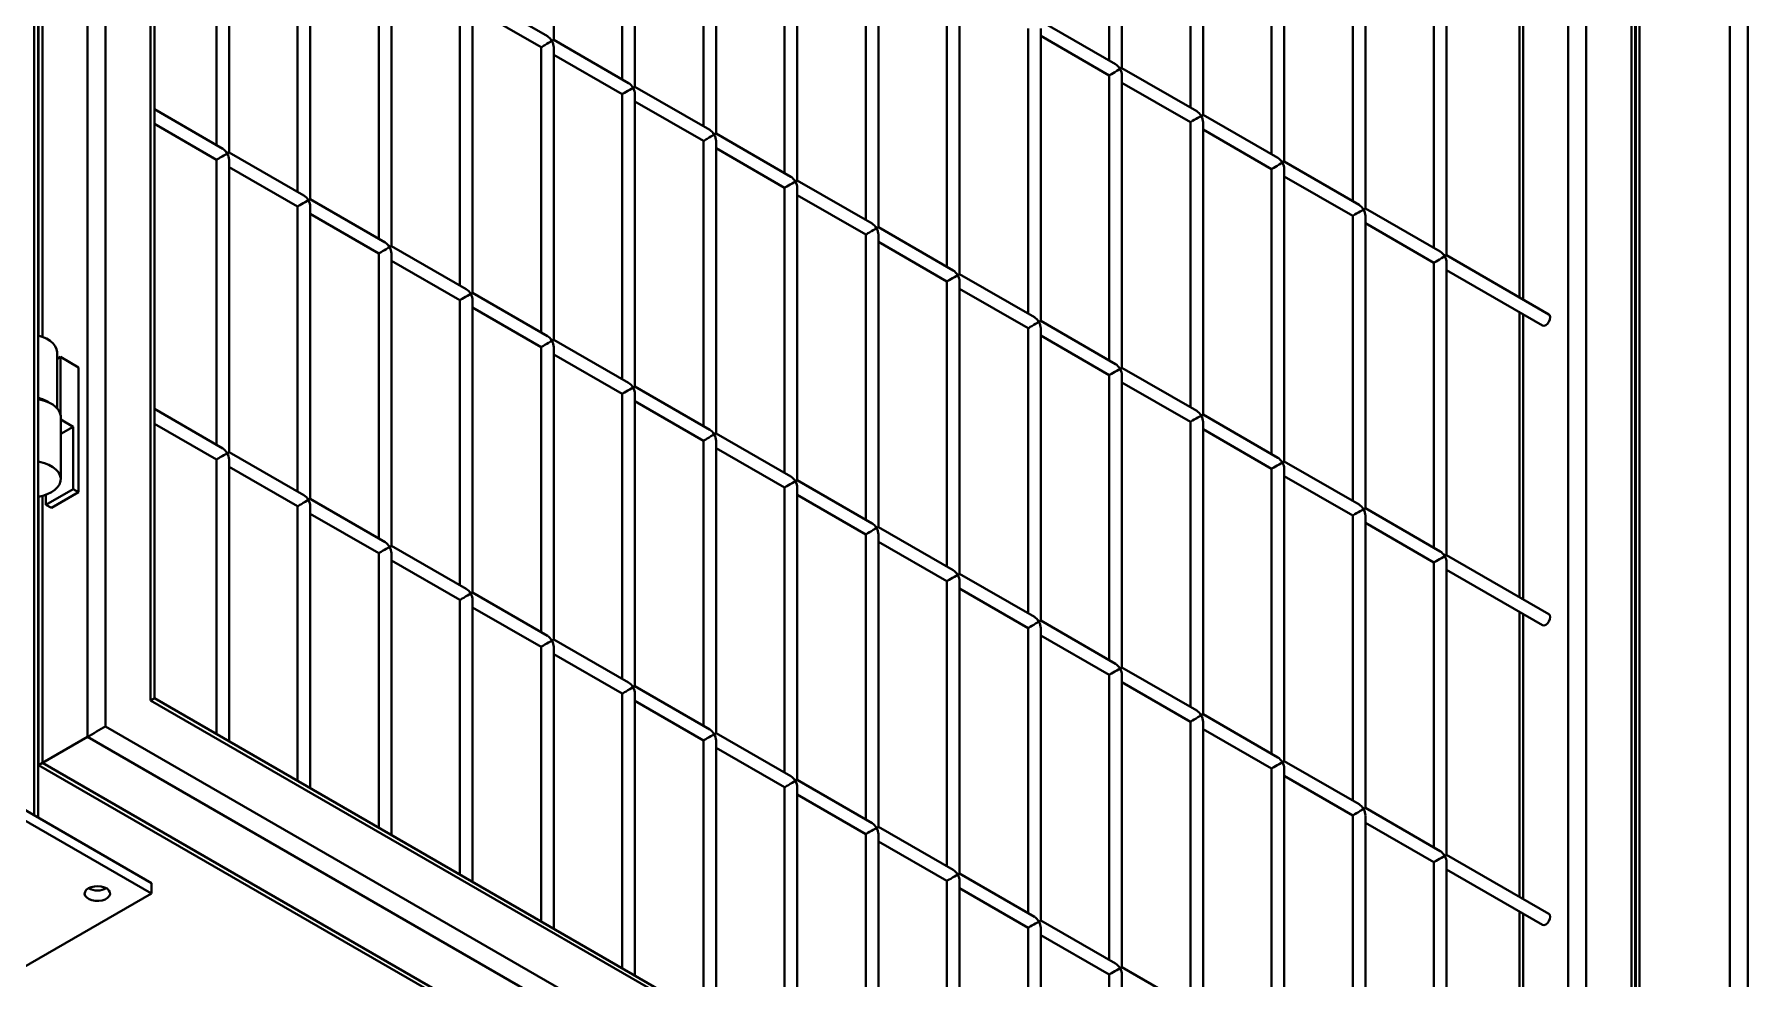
# Model space of a CAD drawing. Header units: millimetres. Extents: x 0 to 420, y 0 to 297.
# Drawn here: x 252.42 to 265.86, y 97.54 to 104.95 of the extents above; entities that cross this region are included whole.
import ezdxf

# ---------------------------------------------------------------- set-up
doc = ezdxf.new("R2010")
doc.units = ezdxf.units.MM

msp = doc.modelspace()

# ---------------------------------------------------------------- linework, layer by layer
at = {"color": 8, "linetype": 'Continuous', "lineweight": 40}
for p, q in [((252.4244, 98.8182), (252.4244, 130.99)), ((252.488, 125.8213), (252.488, 102.5736)), ((265.718, 91.0623), (265.718, 123.2341)), ((265.8594, 123.2341), (265.8594, 91.0623)), ((264.4523, 93.3375), (264.4523, 121.556)), ((265.0109, 118.4947), (265.0109, 95.2675)), ((264.0987, 105.1021), (264.0987, 102.866)), ((264.0987, 102.7505), (264.0987, 100.5143)), ((252.488, 101.3251), (252.488, 99.2307)), ((264.0987, 100.3988), (264.0987, 98.1627)), ((264.0987, 98.0472), (264.0987, 95.811))]:
    msp.add_line(p, q, dxfattribs=at)
at = {"color": 7, "linetype": 'Continuous', "lineweight": 40}
for p, q in [((252.4537, 98.8013), (252.4537, 130.9491)), ((252.8416, 99.4348), (252.8416, 128.8303)), ((252.983, 128.7486), (252.983, 99.5165)), ((253.3366, 99.7206), (253.3366, 128.1363)), ((253.3658, 99.7376), (253.3658, 128.0377)), ((252.4587, 125.8146), (252.4587, 102.5829)), ((264.9765, 92.5111), (264.9765, 121.8587)), ((264.9473, 92.6097), (264.9473, 121.8418)), ((264.5937, 121.6377), (264.5937, 93.222)), ((264.9816, 118.4987), (264.9816, 95.2844)), ((256.4978, 104.9022), (256.4978, 107.1961)), ((260.8526, 106.9761), (260.8526, 104.7399)), ((260.9526, 104.6822), (260.9526, 106.9761)), ((257.0342, 106.8287), (257.0342, 104.5926)), ((257.1342, 104.5348), (257.1342, 106.8287)), ((261.489, 106.6087), (261.489, 104.3725)), ((261.589, 104.3148), (261.589, 106.6087)), ((257.6706, 106.4614), (257.6706, 104.2252)), ((257.7706, 104.1675), (257.7706, 106.4614)), ((253.8522, 106.314), (253.8522, 104.0778)), ((253.9522, 104.0201), (253.9522, 106.314)), ((262.1254, 106.2413), (262.1254, 104.0051)), ((262.2254, 103.9474), (262.2254, 106.2413)), ((258.307, 106.094), (258.307, 103.8578)), ((258.407, 103.8001), (258.407, 106.094)), ((254.4886, 105.9466), (254.4886, 103.7105)), ((254.5886, 103.6527), (254.5886, 105.9466)), ((262.7618, 105.8739), (262.7618, 103.6377)), ((262.8618, 103.58), (262.8618, 105.8739)), ((258.9434, 105.7266), (258.9434, 103.4904)), ((259.0434, 103.4327), (259.0434, 105.7266)), ((255.125, 105.5792), (255.125, 103.3431)), ((255.225, 103.2853), (255.225, 105.5792)), ((263.3982, 105.5065), (263.3982, 103.2704)), ((263.4982, 103.2126), (263.4982, 105.5065)), ((259.5798, 105.3592), (259.5798, 103.123)), ((259.6798, 103.0653), (259.6798, 105.3592)), ((255.7614, 105.2119), (255.7614, 102.9757)), ((256.4478, 104.9311), (255.8614, 105.2696)), ((255.8614, 102.918), (255.8614, 105.2119)), ((255.8614, 105.1541), (256.3978, 104.8445)), ((264.0694, 105.119), (264.0694, 102.8829)), ((260.2162, 104.9918), (260.2162, 102.7556)), ((260.9026, 104.711), (260.3162, 105.0496)), ((260.3162, 102.6979), (260.3162, 104.9918)), ((260.3162, 104.9341), (260.8526, 104.6244)), ((256.3978, 104.8445), (256.3978, 102.6083)), ((257.0842, 104.5637), (256.4978, 104.9022)), ((256.4978, 102.5506), (256.4978, 104.8445)), ((256.4978, 104.7868), (257.0342, 104.4771)), ((261.539, 104.3437), (260.9526, 104.6822)), ((257.7206, 104.1963), (257.1342, 104.5348)), ((260.8526, 104.6244), (260.8526, 102.3883)), ((260.9526, 102.3305), (260.9526, 104.6244)), ((260.9526, 104.5667), (261.489, 104.257)), ((257.0342, 104.4771), (257.0342, 102.2409)), ((257.1342, 102.1832), (257.1342, 104.4771)), ((257.1342, 104.4194), (257.6706, 104.1097)), ((253.9022, 104.049), (253.3658, 104.3586)), ((261.489, 104.257), (261.489, 102.0209)), ((262.1754, 103.9763), (261.589, 104.3148)), ((261.589, 101.9631), (261.589, 104.257)), ((253.3658, 104.2432), (253.8522, 103.9624)), ((258.357, 103.8289), (257.7706, 104.1675)), ((261.589, 104.1993), (262.1254, 103.8897)), ((254.5386, 103.6816), (253.9522, 104.0201)), ((257.6706, 104.1097), (257.6706, 101.8735)), ((257.7706, 101.8158), (257.7706, 104.1097)), ((257.7706, 104.052), (258.307, 103.7423)), ((253.8522, 103.9624), (253.8522, 101.7262)), ((253.9522, 101.6685), (253.9522, 103.9624)), ((253.9522, 103.9046), (254.4886, 103.595)), ((262.1254, 103.8897), (262.1254, 101.6535)), ((262.8118, 103.6089), (262.2254, 103.9474)), ((262.2254, 101.5958), (262.2254, 103.8897)), ((258.307, 103.7423), (258.307, 101.5062)), ((258.9934, 103.4616), (258.407, 103.8001)), ((258.407, 101.4484), (258.407, 103.7423)), ((262.2254, 103.8319), (262.7618, 103.5223)), ((254.4886, 103.595), (254.4886, 101.3588)), ((255.175, 103.3142), (254.5886, 103.6527)), ((254.5886, 101.3011), (254.5886, 103.595)), ((258.407, 103.6846), (258.9434, 103.3749)), ((254.5886, 103.5373), (255.125, 103.2276)), ((262.7618, 103.5223), (262.7618, 101.2861)), ((263.4482, 103.2415), (262.8618, 103.58)), ((262.8618, 101.2284), (262.8618, 103.5223)), ((262.8618, 103.4646), (263.3982, 103.1549)), ((258.9434, 103.3749), (258.9434, 101.1388)), ((259.6298, 103.0942), (259.0434, 103.4327)), ((259.0434, 101.081), (259.0434, 103.3749)), ((259.0434, 103.3172), (259.5798, 103.0076)), ((255.125, 103.2276), (255.125, 100.9914)), ((255.8114, 102.9468), (255.225, 103.2853)), ((255.225, 100.9337), (255.225, 103.2276)), ((264.3005, 102.7495), (263.4982, 103.2126)), ((255.225, 103.1699), (255.7614, 102.8602)), ((260.2662, 102.7268), (259.6798, 103.0653)), ((263.3982, 103.1549), (263.3982, 100.9187)), ((263.4982, 100.861), (263.4982, 103.1549)), ((263.4982, 103.0972), (264.2505, 102.6629)), ((256.4478, 102.5794), (255.8614, 102.918)), ((259.5798, 103.0076), (259.5798, 100.7714)), ((259.6798, 100.7137), (259.6798, 103.0076)), ((259.6798, 102.9498), (260.2162, 102.6402)), ((255.7614, 102.8602), (255.7614, 100.6241)), ((255.8614, 100.5663), (255.8614, 102.8602)), ((255.8614, 102.8025), (256.3978, 102.4928)), ((260.9026, 102.3594), (260.3162, 102.6979)), ((264.0694, 102.7674), (264.0694, 100.5312)), ((257.0842, 102.2121), (256.4978, 102.5506)), ((260.2162, 102.6402), (260.2162, 100.404)), ((260.3162, 100.3463), (260.3162, 102.6402)), ((260.3162, 102.5825), (260.8526, 102.2728)), ((252.6037, 102.0124), (252.6037, 102.4519)), ((252.6295, 102.4152), (252.6037, 102.4003)), ((252.6295, 102.4152), (252.6295, 101.9661)), ((252.7709, 102.3335), (252.6295, 102.4152)), ((256.3978, 102.4928), (256.3978, 100.2567)), ((256.4978, 100.1989), (256.4978, 102.4928)), ((256.4978, 102.4351), (257.0342, 102.1255)), ((252.7709, 101.3537), (252.7709, 102.3335)), ((260.8526, 102.2728), (260.8526, 100.0366)), ((261.539, 101.992), (260.9526, 102.3305)), ((260.9526, 99.9789), (260.9526, 102.2728)), ((257.0342, 102.1255), (257.0342, 99.8893)), ((257.7206, 101.8447), (257.1342, 102.1832)), ((257.1342, 99.8316), (257.1342, 102.1255)), ((260.9526, 102.2151), (261.489, 101.9054)), ((253.9022, 101.6973), (253.3658, 102.007)), ((257.1342, 102.0677), (257.6706, 101.7581)), ((252.632, 101.4557), (252.632, 101.9457)), ((252.632, 101.9238), (252.7284, 101.8681)), ((252.7284, 101.8681), (252.632, 101.8124)), ((252.7284, 101.8681), (252.7284, 101.3782)), ((253.3658, 101.8915), (253.8522, 101.6107)), ((261.489, 101.9054), (261.489, 99.6692)), ((262.1754, 101.6246), (261.589, 101.9631)), ((261.589, 99.6115), (261.589, 101.9054)), ((261.589, 101.8477), (262.1254, 101.538)), ((257.6706, 101.7581), (257.6706, 99.5219)), ((258.357, 101.4773), (257.7706, 101.8158)), ((257.7706, 99.4642), (257.7706, 101.7581)), ((253.8522, 101.6107), (253.8522, 99.4568)), ((254.5386, 101.33), (253.9522, 101.6685)), ((253.9522, 99.399), (253.9522, 101.6107)), ((257.7706, 101.7003), (258.307, 101.3907)), ((262.8118, 101.2572), (262.2254, 101.5958)), ((253.9522, 101.553), (254.4886, 101.2434)), ((258.9934, 101.1099), (258.407, 101.4484)), ((262.1254, 101.538), (262.1254, 99.3019)), ((262.2254, 99.2441), (262.2254, 101.538)), ((262.2254, 101.4803), (262.7618, 101.1706)), ((252.4587, 101.3184), (252.4587, 99.2138)), ((252.7284, 101.3782), (252.5163, 101.2557)), ((252.5163, 101.334), (252.5163, 101.2557)), ((252.7709, 101.3537), (252.5587, 101.2312)), ((252.7284, 101.3782), (252.7709, 101.3537)), ((255.175, 100.9626), (254.5886, 101.3011)), ((258.307, 101.3907), (258.307, 99.1545)), ((258.407, 99.0968), (258.407, 101.3907)), ((258.407, 101.333), (258.9434, 101.0233)), ((252.5163, 101.2557), (252.5587, 101.2312)), ((254.4886, 101.2434), (254.4886, 99.0894)), ((254.5886, 99.0317), (254.5886, 101.2434)), ((254.5886, 101.1856), (255.125, 100.876)), ((262.7618, 101.1706), (262.7618, 98.9345)), ((263.4482, 100.8899), (262.8618, 101.2284)), ((262.8618, 98.8767), (262.8618, 101.1706)), ((259.6298, 100.7425), (259.0434, 101.081)), ((262.8618, 101.1129), (263.3982, 100.8033)), ((255.8114, 100.5952), (255.225, 100.9337)), ((258.9434, 101.0233), (258.9434, 98.7871)), ((259.0434, 98.7294), (259.0434, 101.0233)), ((259.0434, 100.9656), (259.5798, 100.6559)), ((255.125, 100.876), (255.125, 98.722)), ((255.225, 98.6643), (255.225, 100.876)), ((255.225, 100.8182), (255.7614, 100.5086)), ((263.3982, 100.8033), (263.3982, 98.5671)), ((264.3005, 100.3978), (263.4982, 100.861)), ((263.4982, 98.5094), (263.4982, 100.8033)), ((259.5798, 100.6559), (259.5798, 98.4198)), ((260.2662, 100.3751), (259.6798, 100.7137)), ((259.6798, 98.362), (259.6798, 100.6559)), ((263.4982, 100.7455), (264.2505, 100.3112)), ((255.7614, 100.5086), (255.7614, 98.3546)), ((256.4478, 100.2278), (255.8614, 100.5663)), ((255.8614, 98.2969), (255.8614, 100.5086)), ((259.6798, 100.5982), (260.2162, 100.2885)), ((255.8614, 100.4509), (256.3978, 100.1412)), ((264.0694, 100.4158), (264.0694, 98.1796)), ((260.2162, 100.2885), (260.2162, 98.0524)), ((260.9026, 100.0078), (260.3162, 100.3463)), ((260.3162, 97.9946), (260.3162, 100.2885)), ((260.3162, 100.2308), (260.8526, 99.9212)), ((256.3978, 100.1412), (256.3978, 97.9872)), ((257.0842, 99.8604), (256.4978, 100.1989)), ((256.4978, 97.9295), (256.4978, 100.1412)), ((256.4978, 100.0835), (257.0342, 99.7738)), ((261.539, 99.6404), (260.9526, 99.9789)), ((257.7206, 99.493), (257.1342, 99.8316)), ((260.8526, 99.9212), (260.8526, 97.685)), ((260.9526, 97.6273), (260.9526, 99.9212)), ((260.9526, 99.8634), (261.489, 99.5538)), ((264.5937, 93.222), (253.3366, 99.7206)), ((264.523, 93.2967), (253.3658, 99.7376)), ((257.0342, 99.7738), (257.0342, 97.6198)), ((257.1342, 97.5621), (257.1342, 99.7738)), ((257.1342, 99.7161), (257.6706, 99.4064)), ((261.489, 99.5538), (261.489, 97.3176)), ((262.1754, 99.273), (261.589, 99.6115)), ((261.589, 97.2599), (261.589, 99.5538)), ((252.8416, 99.4348), (252.488, 99.2307)), ((264.9473, 92.4464), (252.8416, 99.4348)), ((252.983, 99.5165), (264.9473, 92.6097)), ((258.357, 99.1257), (257.7706, 99.4642)), ((261.589, 99.496), (262.1254, 99.1864)), ((257.6706, 99.4064), (257.6706, 97.2525)), ((257.7706, 97.1947), (257.7706, 99.4064)), ((257.7706, 99.3487), (258.307, 99.0391)), ((251.6466, 99.2672), (253.3436, 98.2875)), ((251.6466, 99.1855), (253.3436, 98.2058)), ((252.4587, 99.2138), (264.523, 92.2493)), ((252.488, 99.2307), (264.5937, 92.2423)), ((262.1254, 99.1864), (262.1254, 96.9502)), ((262.8118, 98.9056), (262.2254, 99.2441)), ((262.2254, 96.8925), (262.2254, 99.1864)), ((258.307, 99.0391), (258.307, 96.8851)), ((258.9934, 98.7583), (258.407, 99.0968)), ((258.407, 96.8274), (258.407, 99.0391)), ((262.2254, 99.1287), (262.7618, 98.819)), ((258.407, 98.9813), (258.9434, 98.6717)), ((262.7618, 98.819), (262.7618, 96.5828)), ((263.4482, 98.5382), (262.8618, 98.8767)), ((262.8618, 96.5251), (262.8618, 98.819)), ((262.8618, 98.7613), (263.3982, 98.4516)), ((258.9434, 98.6717), (258.9434, 96.5177)), ((259.6298, 98.3909), (259.0434, 98.7294)), ((259.0434, 96.46), (259.0434, 98.6717)), ((259.0434, 98.6139), (259.5798, 98.3043)), ((264.3005, 98.0462), (263.4982, 98.5094)), ((260.2662, 98.0235), (259.6798, 98.362)), ((263.3982, 98.4516), (263.3982, 96.2155)), ((263.4982, 96.1577), (263.4982, 98.4516)), ((263.4982, 98.3939), (264.2505, 97.9596)), ((253.3436, 98.2875), (253.3436, 98.2058)), ((259.5798, 98.3043), (259.5798, 96.1503)), ((259.6798, 96.0926), (259.6798, 98.3043)), ((259.6798, 98.2466), (260.2162, 97.9369)), ((253.3436, 98.2058), (251.6466, 97.2262)), ((260.9026, 97.6561), (260.3162, 97.9946)), ((264.0694, 98.0641), (264.0694, 95.8279)), ((260.2162, 97.9369), (260.2162, 95.7829)), ((260.3162, 95.7252), (260.3162, 97.9369)), ((260.3162, 97.8792), (260.8526, 97.5695)), ((260.8526, 97.5695), (260.8526, 95.4155)), ((261.539, 97.2887), (260.9526, 97.6273)), ((260.9526, 95.3578), (260.9526, 97.5695))]:
    msp.add_line(p, q, dxfattribs=at)
at = {"color": 7, "linetype": 'Continuous', "lineweight": 40, "flags": 128}
for points in [[(264.2505, 102.6629), (264.262, 102.6606), (264.2755, 102.6653)], [(264.2755, 102.6653), (264.289, 102.6763), (264.3005, 102.6917), (264.3082, 102.7094), (264.3109, 102.7266), (264.3082, 102.7406), (264.3005, 102.7495), (264.3005, 102.7495)], [(252.4537, 102.5842), (252.4864, 102.5742), (252.5199, 102.5597), (252.5488, 102.5421), (252.5722, 102.522), (252.5895, 102.4999), (252.6, 102.4765), (252.6037, 102.4523), (252.6037, 102.4519)], [(252.4537, 102.0839), (252.4651, 102.0818), (252.5034, 102.0718), (252.5382, 102.0583), (252.5687, 102.0417), (252.5939, 102.0223), (252.6131, 102.0007), (252.6258, 101.9776), (252.6316, 101.9536), (252.632, 101.9457)], [(252.4537, 101.594), (252.4651, 101.5919), (252.5034, 101.5819), (252.5382, 101.5684), (252.5687, 101.5517), (252.5939, 101.5323), (252.6131, 101.5108), (252.6258, 101.4877), (252.6316, 101.4637), (252.6304, 101.4395), (252.6222, 101.4157), (252.6072, 101.3931), (252.5858, 101.3722), (252.5587, 101.3537), (252.5267, 101.3381), (252.4905, 101.3257), (252.4537, 101.3175)], [(264.2755, 100.3137), (264.289, 100.3246), (264.3005, 100.3401), (264.3082, 100.3578), (264.3109, 100.3749), (264.3082, 100.389), (264.3005, 100.3978), (264.3005, 100.3978)], [(264.2505, 100.3112), (264.262, 100.309), (264.2755, 100.3137)], [(252.8487, 98.2467), (252.8704, 98.2562), (252.8957, 98.2619), (252.9228, 98.2635), (252.9496, 98.2609), (252.9742, 98.2541), (252.9947, 98.2438), (253.0097, 98.2306), (253.0179, 98.2157), (253.0188, 98.1999), (253.0124, 98.1847), (252.999, 98.171), (252.9798, 98.1598), (252.9561, 98.1521), (252.9296, 98.1484), (252.9024, 98.149), (252.8764, 98.1537), (252.8536, 98.1623), (252.8357, 98.1742), (252.8241, 98.1884), (252.8194, 98.2039), (252.8222, 98.2195), (252.8322, 98.2341), (252.8487, 98.2467)], [(264.2505, 97.9596), (264.262, 97.9574), (264.2755, 97.9621)], [(264.2755, 97.9621), (264.289, 97.973), (264.3005, 97.9885), (264.3082, 98.0061), (264.3109, 98.0233), (264.3082, 98.0374), (264.3005, 98.0462), (264.3005, 98.0462)]]:
    msp.add_lwpolyline(points, dxfattribs=at)
at = {"color": 7, "linetype": 'Continuous', "lineweight": 40}
for centre, radius, start, end in [((252.388, 101.8162), 0.2858, 56.90299, 76.70943), ((252.9194, 98.3797), 0.1507, 242.01497, 297.98518)]:
    msp.add_arc(centre, radius, start, end, dxfattribs=at)
for centre, major_axis, ratio, start_param, end_param in [((256.4478, 104.8734), (-0.0354, 0.0612), 0.5773346, 4.7123483, 5.4978278), ((256.4478, 104.8734), (0.05, 0.0289), 0.0000704, 3.141552, 5.4977465), ((256.4478, 104.8734), (0.05, 0.0289), 0.0000704, 5.4977465, 6.2831447), ((256.4478, 104.8734), (-0.0354, 0.0612), 0.5773346, 3.9269502, 4.7123483), ((260.9026, 104.6533), (0.05, 0.0289), 0.0000704, 3.141552, 5.4977465), ((260.9026, 104.6533), (-0.0354, 0.0612), 0.5773346, 4.7123483, 5.4978278), ((260.9026, 104.6533), (0.05, 0.0289), 0.0000704, 5.4977465, 6.2831447), ((260.9026, 104.6533), (-0.0354, 0.0612), 0.5773346, 3.9269502, 4.7123483), ((257.0842, 104.506), (0.05, 0.0289), 0.0000704, 3.141552, 5.4977465), ((257.0842, 104.506), (-0.0354, 0.0612), 0.5773346, 4.7123483, 5.4978278), ((257.0842, 104.506), (0.05, 0.0289), 0.0000704, 5.4977465, 6.2831447), ((257.0842, 104.506), (-0.0354, 0.0612), 0.5773346, 3.9269502, 4.7123483), ((261.539, 104.2859), (0.05, 0.0289), 0.0000704, 3.141552, 5.4977465), ((261.539, 104.2859), (-0.0354, 0.0612), 0.5773346, 4.7123483, 5.4978278), ((261.539, 104.2859), (0.05, 0.0289), 0.0000704, 5.4977465, 6.2831447), ((261.539, 104.2859), (-0.0354, 0.0612), 0.5773346, 3.9269502, 4.7123483), ((257.7206, 104.1386), (0.05, 0.0289), 0.0000704, 3.141552, 5.4977465), ((257.7206, 104.1386), (-0.0354, 0.0612), 0.5773346, 4.7123483, 5.4978278), ((257.7206, 104.1386), (0.05, 0.0289), 0.0000704, 5.4977465, 6.2831447), ((257.7206, 104.1386), (-0.0354, 0.0612), 0.5773346, 3.9269502, 4.7123483), ((253.9022, 103.9912), (0.05, 0.0289), 0.0000704, 3.141552, 5.4977465), ((253.9022, 103.9912), (-0.0354, 0.0612), 0.5773346, 4.7123483, 5.4978278), ((253.9022, 103.9912), (0.05, 0.0289), 0.0000704, 5.4977465, 6.2831447), ((253.9022, 103.9912), (-0.0354, 0.0612), 0.5773346, 3.9269502, 4.7123483), ((262.1754, 103.9185), (0.05, 0.0289), 0.0000704, 3.141552, 5.4977465), ((262.1754, 103.9185), (-0.0354, 0.0612), 0.5773346, 4.7123483, 5.4978278), ((262.1754, 103.9185), (0.05, 0.0289), 0.0000704, 5.4977465, 6.2831447), ((262.1754, 103.9185), (-0.0354, 0.0612), 0.5773346, 3.9269502, 4.7123483), ((258.357, 103.7712), (0.05, 0.0289), 0.0000704, 3.141552, 5.4977465), ((258.357, 103.7712), (-0.0354, 0.0612), 0.5773346, 4.7123483, 5.4978278), ((258.357, 103.7712), (0.05, 0.0289), 0.0000704, 5.4977465, 6.2831447), ((258.357, 103.7712), (-0.0354, 0.0612), 0.5773346, 3.9269502, 4.7123483), ((254.5386, 103.6239), (0.05, 0.0289), 0.0000704, 3.141552, 5.4977465), ((254.5386, 103.6239), (-0.0354, 0.0612), 0.5773346, 4.7123483, 5.4978278), ((254.5386, 103.6239), (0.05, 0.0289), 0.0000704, 5.4977465, 6.2831447), ((254.5386, 103.6239), (-0.0354, 0.0612), 0.5773346, 3.9269502, 4.7123483), ((262.8118, 103.5512), (-0.0354, 0.0612), 0.5773346, 4.7123483, 5.4978278), ((258.9934, 103.4038), (-0.0354, 0.0612), 0.5773346, 4.7123483, 5.4978278), ((262.8118, 103.5512), (0.05, 0.0289), 0.0000704, 3.141552, 5.4977465), ((262.8118, 103.5512), (0.05, 0.0289), 0.0000704, 5.4977465, 6.2831447), ((262.8118, 103.5512), (-0.0354, 0.0612), 0.5773346, 3.9269502, 4.7123483), ((258.9934, 103.4038), (0.05, 0.0289), 0.0000704, 3.141552, 5.4977465), ((258.9934, 103.4038), (0.05, 0.0289), 0.0000704, 5.4977465, 6.2831447), ((258.9934, 103.4038), (-0.0354, 0.0612), 0.5773346, 3.9269502, 4.7123483), ((255.175, 103.2565), (0.05, 0.0289), 0.0000704, 3.141552, 5.4977465), ((255.175, 103.2565), (-0.0354, 0.0612), 0.5773346, 4.7123483, 5.4978278), ((255.175, 103.2565), (0.05, 0.0289), 0.0000704, 5.4977465, 6.2831447), ((255.175, 103.2565), (-0.0354, 0.0612), 0.5773346, 3.9269502, 4.7123483), ((263.4482, 103.1838), (0.05, 0.0289), 0.0000704, 3.141552, 5.4977465), ((263.4482, 103.1838), (-0.0354, 0.0612), 0.5773346, 4.7123483, 5.4978278), ((263.4482, 103.1838), (0.05, 0.0289), 0.0000704, 5.4977465, 6.2831447), ((263.4482, 103.1838), (-0.0354, 0.0612), 0.5773346, 3.9269502, 4.7123483), ((259.6298, 103.0364), (0.05, 0.0289), 0.0000704, 3.141552, 5.4977465), ((259.6298, 103.0364), (-0.0354, 0.0612), 0.5773346, 4.7123483, 5.4978278), ((259.6298, 103.0364), (0.05, 0.0289), 0.0000704, 5.4977465, 6.2831447), ((259.6298, 103.0364), (-0.0354, 0.0612), 0.5773346, 3.9269502, 4.7123483), ((255.8114, 102.8891), (-0.0354, 0.0612), 0.5773346, 4.7123483, 5.4978278), ((255.8114, 102.8891), (0.05, 0.0289), 0.0000704, 5.4977465, 6.2831447), ((255.8114, 102.8891), (0.05, 0.0289), 0.0000704, 3.141552, 5.4977465), ((255.8114, 102.8891), (-0.0354, 0.0612), 0.5773346, 3.9269502, 4.7123483), ((260.2662, 102.669), (0.05, 0.0289), 0.0000704, 3.141552, 5.4977465), ((260.2662, 102.669), (-0.0354, 0.0612), 0.5773346, 4.7123483, 5.4978278), ((260.2662, 102.669), (0.05, 0.0289), 0.0000704, 5.4977465, 6.2831447), ((260.2662, 102.669), (-0.0354, 0.0612), 0.5773346, 3.9269502, 4.7123483), ((256.4478, 102.5217), (0.05, 0.0289), 0.0000704, 3.141552, 5.4977465), ((256.4478, 102.5217), (-0.0354, 0.0612), 0.5773346, 4.7123483, 5.4978278), ((256.4478, 102.5217), (0.05, 0.0289), 0.0000704, 5.4977465, 6.2831447), ((256.4478, 102.5217), (-0.0354, 0.0612), 0.5773346, 3.9269502, 4.7123483), ((260.9026, 102.3017), (0.05, 0.0289), 0.0000704, 3.141552, 5.4977465), ((260.9026, 102.3017), (-0.0354, 0.0612), 0.5773346, 4.7123483, 5.4978278), ((260.9026, 102.3017), (0.05, 0.0289), 0.0000704, 5.4977465, 6.2831447), ((260.9026, 102.3017), (-0.0354, 0.0612), 0.5773346, 3.9269502, 4.7123483), ((257.0842, 102.1543), (0.05, 0.0289), 0.0000704, 3.141552, 5.4977465), ((257.0842, 102.1543), (-0.0354, 0.0612), 0.5773346, 4.7123483, 5.4978278), ((257.0842, 102.1543), (0.05, 0.0289), 0.0000704, 5.4977465, 6.2831447), ((257.0842, 102.1543), (-0.0354, 0.0612), 0.5773346, 3.9269502, 4.7123483), ((261.539, 101.9343), (-0.0354, 0.0612), 0.5773346, 4.7123483, 5.4978278), ((257.7206, 101.7869), (-0.0354, 0.0612), 0.5773346, 4.7123483, 5.4978278), ((261.539, 101.9343), (0.05, 0.0289), 0.0000704, 3.141552, 5.4977465), ((261.539, 101.9343), (0.05, 0.0289), 0.0000704, 5.4977465, 6.2831447), ((261.539, 101.9343), (-0.0354, 0.0612), 0.5773346, 3.9269502, 4.7123483), ((257.7206, 101.7869), (0.05, 0.0289), 0.0000704, 3.141552, 5.4977465), ((257.7206, 101.7869), (0.05, 0.0289), 0.0000704, 5.4977465, 6.2831447), ((257.7206, 101.7869), (-0.0354, 0.0612), 0.5773346, 3.9269502, 4.7123483), ((253.9022, 101.6396), (0.05, 0.0289), 0.0000704, 3.141552, 5.4977465), ((253.9022, 101.6396), (-0.0354, 0.0612), 0.5773346, 4.7123483, 5.4978278), ((253.9022, 101.6396), (0.05, 0.0289), 0.0000704, 5.4977465, 6.2831447), ((253.9022, 101.6396), (-0.0354, 0.0612), 0.5773346, 3.9269502, 4.7123483), ((262.1754, 101.5669), (0.05, 0.0289), 0.0000704, 3.141552, 5.4977465), ((262.1754, 101.5669), (-0.0354, 0.0612), 0.5773346, 4.7123483, 5.4978278), ((262.1754, 101.5669), (0.05, 0.0289), 0.0000704, 5.4977465, 6.2831447), ((262.1754, 101.5669), (-0.0354, 0.0612), 0.5773346, 3.9269502, 4.7123483), ((258.357, 101.4196), (0.05, 0.0289), 0.0000704, 3.141552, 5.4977465), ((258.357, 101.4196), (-0.0354, 0.0612), 0.5773346, 4.7123483, 5.4978278), ((258.357, 101.4196), (0.05, 0.0289), 0.0000704, 5.4977465, 6.2831447), ((258.357, 101.4196), (-0.0354, 0.0612), 0.5773346, 3.9269502, 4.7123483), ((254.5386, 101.2722), (-0.0354, 0.0612), 0.5773346, 4.7123483, 5.4978278), ((254.5386, 101.2722), (0.05, 0.0289), 0.0000704, 5.4977465, 6.2831447), ((254.5386, 101.2722), (0.05, 0.0289), 0.0000704, 3.141552, 5.4977465), ((254.5386, 101.2722), (-0.0354, 0.0612), 0.5773346, 3.9269502, 4.7123483), ((262.8118, 101.1995), (0.05, 0.0289), 0.0000704, 3.141552, 5.4977465), ((262.8118, 101.1995), (-0.0354, 0.0612), 0.5773346, 4.7123483, 5.4978278), ((262.8118, 101.1995), (0.05, 0.0289), 0.0000704, 5.4977465, 6.2831447), ((262.8118, 101.1995), (-0.0354, 0.0612), 0.5773346, 3.9269502, 4.7123483), ((258.9934, 101.0522), (0.05, 0.0289), 0.0000704, 3.141552, 5.4977465), ((258.9934, 101.0522), (-0.0354, 0.0612), 0.5773346, 4.7123483, 5.4978278), ((258.9934, 101.0522), (0.05, 0.0289), 0.0000704, 5.4977465, 6.2831447), ((258.9934, 101.0522), (-0.0354, 0.0612), 0.5773346, 3.9269502, 4.7123483), ((255.175, 100.9048), (0.05, 0.0289), 0.0000704, 3.141552, 5.4977465), ((255.175, 100.9048), (-0.0354, 0.0612), 0.5773346, 4.7123483, 5.4978278), ((255.175, 100.9048), (0.05, 0.0289), 0.0000704, 5.4977465, 6.2831447), ((255.175, 100.9048), (-0.0354, 0.0612), 0.5773346, 3.9269502, 4.7123483), ((263.4482, 100.8321), (0.05, 0.0289), 0.0000704, 3.141552, 5.4977465), ((263.4482, 100.8321), (-0.0354, 0.0612), 0.5773346, 4.7123483, 5.4978278), ((263.4482, 100.8321), (0.05, 0.0289), 0.0000704, 5.4977465, 6.2831447), ((263.4482, 100.8321), (-0.0354, 0.0612), 0.5773346, 3.9269502, 4.7123483), ((259.6298, 100.6848), (0.05, 0.0289), 0.0000704, 3.141552, 5.4977465), ((259.6298, 100.6848), (-0.0354, 0.0612), 0.5773346, 4.7123483, 5.4978278), ((259.6298, 100.6848), (0.05, 0.0289), 0.0000704, 5.4977465, 6.2831447), ((259.6298, 100.6848), (-0.0354, 0.0612), 0.5773346, 3.9269502, 4.7123483), ((255.8114, 100.5375), (0.05, 0.0289), 0.0000704, 3.141552, 5.4977465), ((255.8114, 100.5375), (-0.0354, 0.0612), 0.5773346, 4.7123483, 5.4978278), ((255.8114, 100.5375), (0.05, 0.0289), 0.0000704, 5.4977465, 6.2831447), ((255.8114, 100.5375), (-0.0354, 0.0612), 0.5773346, 3.9269502, 4.7123483), ((260.2662, 100.3174), (-0.0354, 0.0612), 0.5773346, 4.7123483, 5.4978278), ((256.4478, 100.1701), (-0.0354, 0.0612), 0.5773346, 4.7123483, 5.4978278), ((260.2662, 100.3174), (0.05, 0.0289), 0.0000704, 3.141552, 5.4977465), ((260.2662, 100.3174), (0.05, 0.0289), 0.0000704, 5.4977465, 6.2831447), ((260.2662, 100.3174), (-0.0354, 0.0612), 0.5773346, 3.9269502, 4.7123483), ((256.4478, 100.1701), (0.05, 0.0289), 0.0000704, 3.141552, 5.4977465), ((256.4478, 100.1701), (0.05, 0.0289), 0.0000704, 5.4977465, 6.2831447), ((256.4478, 100.1701), (-0.0354, 0.0612), 0.5773346, 3.9269502, 4.7123483), ((260.9026, 99.95), (0.05, 0.0289), 0.0000704, 3.141552, 5.4977465), ((260.9026, 99.95), (-0.0354, 0.0612), 0.5773346, 4.7123483, 5.4978278), ((260.9026, 99.95), (0.05, 0.0289), 0.0000704, 5.4977465, 6.2831447), ((260.9026, 99.95), (-0.0354, 0.0612), 0.5773346, 3.9269502, 4.7123483), ((257.0842, 99.8027), (0.05, 0.0289), 0.0000704, 3.141552, 5.4977465), ((257.0842, 99.8027), (-0.0354, 0.0612), 0.5773346, 4.7123483, 5.4978278), ((257.0842, 99.8027), (0.05, 0.0289), 0.0000704, 5.4977465, 6.2831447), ((257.0842, 99.8027), (-0.0354, 0.0612), 0.5773346, 3.9269502, 4.7123483), ((253.2658, 99.6798), (0.1, 0.0577), 0.0000704, 5.4977465, 6.2831447), ((261.539, 99.5826), (0.05, 0.0289), 0.0000704, 3.141552, 5.4977465), ((261.539, 99.5826), (-0.0354, 0.0612), 0.5773346, 4.7123483, 5.4978278), ((261.539, 99.5826), (0.05, 0.0289), 0.0000704, 5.4977465, 6.2831447), ((261.539, 99.5826), (-0.0354, 0.0612), 0.5773346, 3.9269502, 4.7123483), ((252.9123, 99.4757), (0.1, 0.0577), 0.0000704, 3.9269502, 5.4977465), ((257.7206, 99.4353), (0.05, 0.0289), 0.0000704, 3.141552, 5.4977465), ((257.7206, 99.4353), (-0.0354, 0.0612), 0.5773346, 4.7123483, 5.4978278), ((257.7206, 99.4353), (0.05, 0.0289), 0.0000704, 5.4977465, 6.2831447), ((257.7206, 99.4353), (-0.0354, 0.0612), 0.5773346, 3.9269502, 4.7123483), ((252.5587, 99.2715), (0.1, 0.0577), 0.0000704, 3.141552, 3.9269502), ((262.1754, 99.2153), (0.05, 0.0289), 0.0000704, 3.141552, 5.4977465), ((262.1754, 99.2153), (-0.0354, 0.0612), 0.5773346, 4.7123483, 5.4978278), ((262.1754, 99.2153), (0.05, 0.0289), 0.0000704, 5.4977465, 6.2831447), ((262.1754, 99.2153), (-0.0354, 0.0612), 0.5773346, 3.9269502, 4.7123483), ((258.357, 99.0679), (0.05, 0.0289), 0.0000704, 3.141552, 5.4977465), ((258.357, 99.0679), (-0.0354, 0.0612), 0.5773346, 4.7123483, 5.4978278), ((258.357, 99.0679), (0.05, 0.0289), 0.0000704, 5.4977465, 6.2831447), ((258.357, 99.0679), (-0.0354, 0.0612), 0.5773346, 3.9269502, 4.7123483), ((262.8118, 98.8479), (-0.0354, 0.0612), 0.5773346, 4.7123483, 5.4978278), ((258.9934, 98.7005), (-0.0354, 0.0612), 0.5773346, 4.7123483, 5.4978278), ((262.8118, 98.8479), (0.05, 0.0289), 0.0000704, 3.141552, 5.4977465), ((262.8118, 98.8479), (0.05, 0.0289), 0.0000704, 5.4977465, 6.2831447), ((262.8118, 98.8479), (-0.0354, 0.0612), 0.5773346, 3.9269502, 4.7123483), ((258.9934, 98.7005), (0.05, 0.0289), 0.0000704, 3.141552, 5.4977465), ((258.9934, 98.7005), (0.05, 0.0289), 0.0000704, 5.4977465, 6.2831447), ((258.9934, 98.7005), (-0.0354, 0.0612), 0.5773346, 3.9269502, 4.7123483), ((263.4482, 98.4805), (0.05, 0.0289), 0.0000704, 3.141552, 5.4977465), ((263.4482, 98.4805), (-0.0354, 0.0612), 0.5773346, 4.7123483, 5.4978278), ((263.4482, 98.4805), (0.05, 0.0289), 0.0000704, 5.4977465, 6.2831447), ((263.4482, 98.4805), (-0.0354, 0.0612), 0.5773346, 3.9269502, 4.7123483), ((259.6298, 98.3332), (0.05, 0.0289), 0.0000704, 3.141552, 5.4977465), ((259.6298, 98.3332), (-0.0354, 0.0612), 0.5773346, 4.7123483, 5.4978278), ((259.6298, 98.3332), (0.05, 0.0289), 0.0000704, 5.4977465, 6.2831447), ((259.6298, 98.3332), (-0.0354, 0.0612), 0.5773346, 3.9269502, 4.7123483), ((260.2662, 97.9658), (0.05, 0.0289), 0.0000704, 3.141552, 5.4977465), ((260.2662, 97.9658), (-0.0354, 0.0612), 0.5773346, 4.7123483, 5.4978278), ((260.2662, 97.9658), (0.05, 0.0289), 0.0000704, 5.4977465, 6.2831447), ((260.2662, 97.9658), (-0.0354, 0.0612), 0.5773346, 3.9269502, 4.7123483), ((260.9026, 97.5984), (0.05, 0.0289), 0.0000704, 3.141552, 5.4977465), ((260.9026, 97.5984), (-0.0354, 0.0612), 0.5773346, 4.7123483, 5.4978278), ((260.9026, 97.5984), (0.05, 0.0289), 0.0000704, 5.4977465, 6.2831447), ((260.9026, 97.5984), (-0.0354, 0.0612), 0.5773346, 3.9269502, 4.7123483)]:
    msp.add_ellipse(centre, major_axis=major_axis, ratio=ratio, start_param=start_param, end_param=end_param, dxfattribs=at)

doc.saveas('drawing.dxf')
